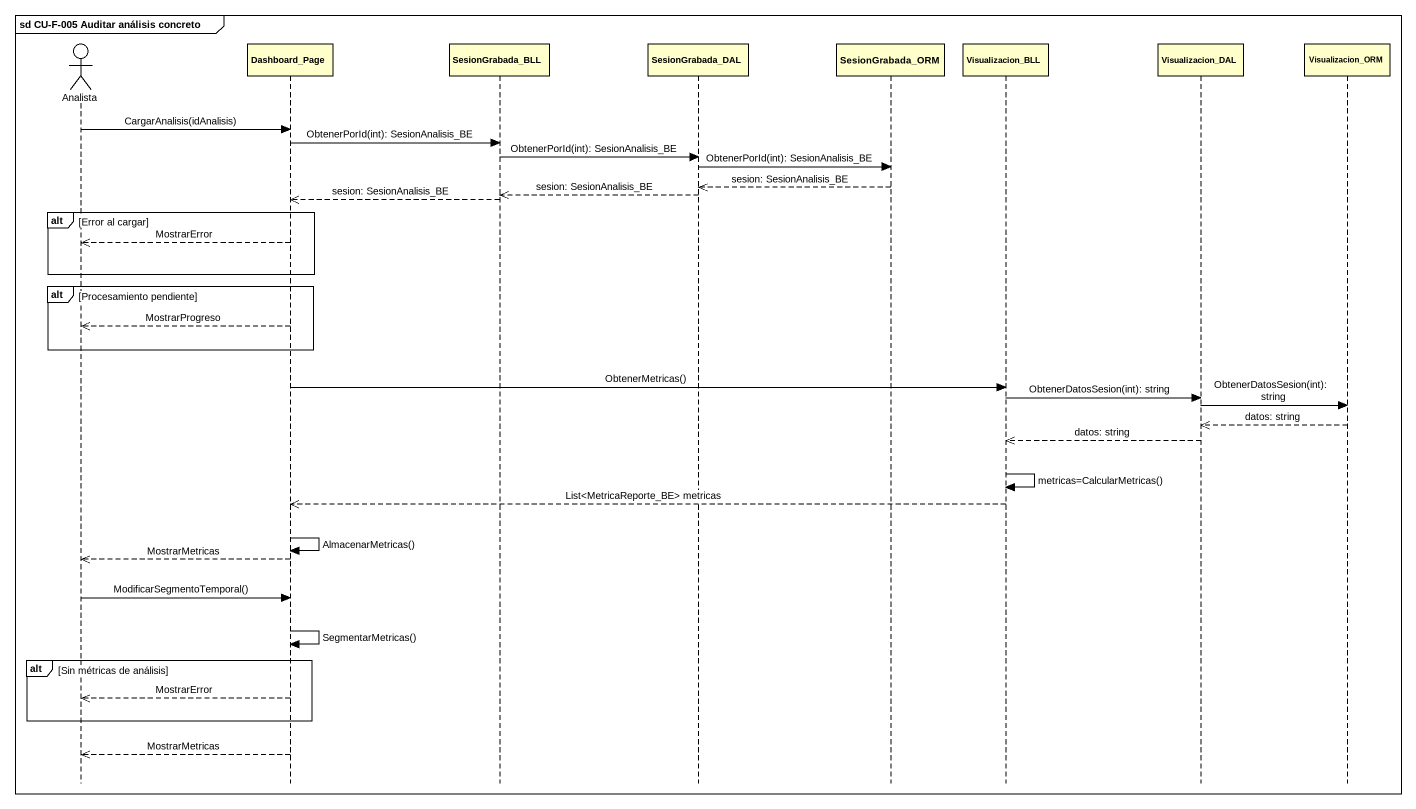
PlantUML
@startuml
mainframe sd CU-F-005 Auditar análisis concreto
hide footbox
actor Analista
participant Dashboard_Page
participant SesionGrabada_BLL
participant SesionGrabada_DAL
participant SesionGrabada_ORM
participant Visualizacion_BLL
participant Visualizacion_DAL
participant Visualizacion_ORM

Analista -> Dashboard_Page : CargarAnalisis(idAnalisis)
Dashboard_Page -> SesionGrabada_BLL : ObtenerPorId(int): SesionAnalisis_BE
SesionGrabada_BLL -> SesionGrabada_DAL : ObtenerPorId(int): SesionAnalisis_BE
SesionGrabada_DAL -> SesionGrabada_ORM : ObtenerPorId(int): SesionAnalisis_BE
SesionGrabada_ORM -->> SesionGrabada_DAL : sesion: SesionAnalisis_BE
SesionGrabada_DAL -->> SesionGrabada_BLL : sesion: SesionAnalisis_BE
SesionGrabada_BLL -->> Dashboard_Page : sesion: SesionAnalisis_BE
alt Error al cargar
  Dashboard_Page -->> Analista : MostrarError
end
alt Procesamiento pendiente
  Dashboard_Page -->> Analista : MostrarProgreso
end
Dashboard_Page -> Visualizacion_BLL : ObtenerMetricas()
Visualizacion_BLL -> Visualizacion_DAL : ObtenerDatosSesion(int): string
Visualizacion_DAL -> Visualizacion_ORM : ObtenerDatosSesion(int): string
Visualizacion_ORM -->> Visualizacion_DAL : datos: string
Visualizacion_DAL -->> Visualizacion_BLL : datos: string
Visualizacion_BLL -> Visualizacion_BLL : metricas=CalcularMetricas()
Visualizacion_BLL -->> Dashboard_Page : List<MetricaReporte_BE> metricas
Dashboard_Page -> Dashboard_Page : AlmacenarMetricas()
Dashboard_Page -->> Analista : MostrarMetricas
Analista -> Dashboard_Page : ModificarSegmentoTemporal()
Dashboard_Page -> Dashboard_Page : SegmentarMetricas()
alt Sin métricas de análisis
  Dashboard_Page -->> Analista : MostrarError
end
Dashboard_Page -->> Analista : MostrarMetricas
@enduml
